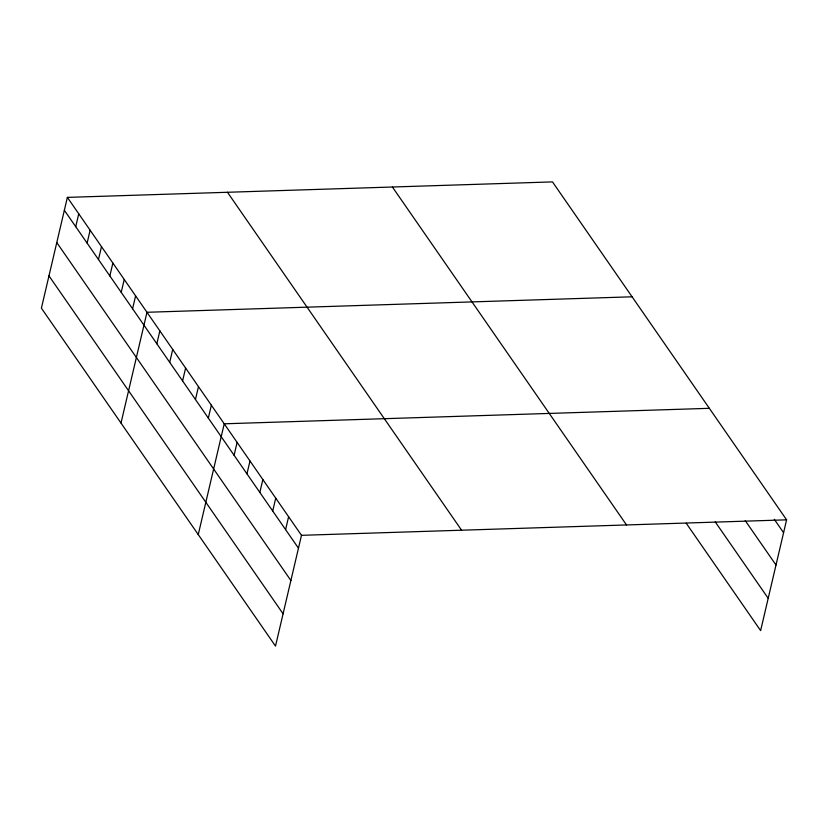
<?xml version="1.0" encoding="UTF-8"?>
<svg xmlns="http://www.w3.org/2000/svg" width="828" height="828" viewBox="0 0 828 828"><rect width="100%" height="100%" fill="white"/><g stroke="black" fill="none" stroke-linecap="round" stroke-linejoin="round"><path stroke-width="1.24" d="M67.378 197.385L41.4 308.161L275.507 646.099L301.485 535.323L67.378 197.385L552.493 181.901L786.6 519.839L760.621 630.615L686.226 523.224M75.731 226.686L78.753 213.8M87.106 243.101L90.128 230.215M98.47 259.516L101.492 246.63M109.845 275.921L112.867 263.045M121.219 292.336L124.241 279.46M132.583 308.751L135.606 295.875M121.002 423.056L146.98 312.28L632.085 296.797M156.834 343.755L159.856 330.869M169.709 362.343L172.731 349.457M182.584 380.932L185.607 368.046M195.46 399.51L198.482 386.635M208.335 418.099L211.357 405.213M198.254 534.577L224.233 423.801L709.348 408.318M234.086 455.276L237.108 442.39M246.961 473.864L249.984 460.979M259.837 492.443L262.859 479.567M272.712 511.031L275.734 498.145M285.598 529.62L288.61 516.734M301.485 535.323L786.6 519.839M774.284 519.301L783.578 532.725M745.241 520.626L776.002 565.027M715.257 521.899L768.198 598.313M392.41 187.014L626.517 524.952M227.472 192.282L461.579 530.21M64.356 210.271L298.473 548.208M56.78 242.573L290.887 580.511M48.976 275.859L283.083 613.796"/></g></svg>
